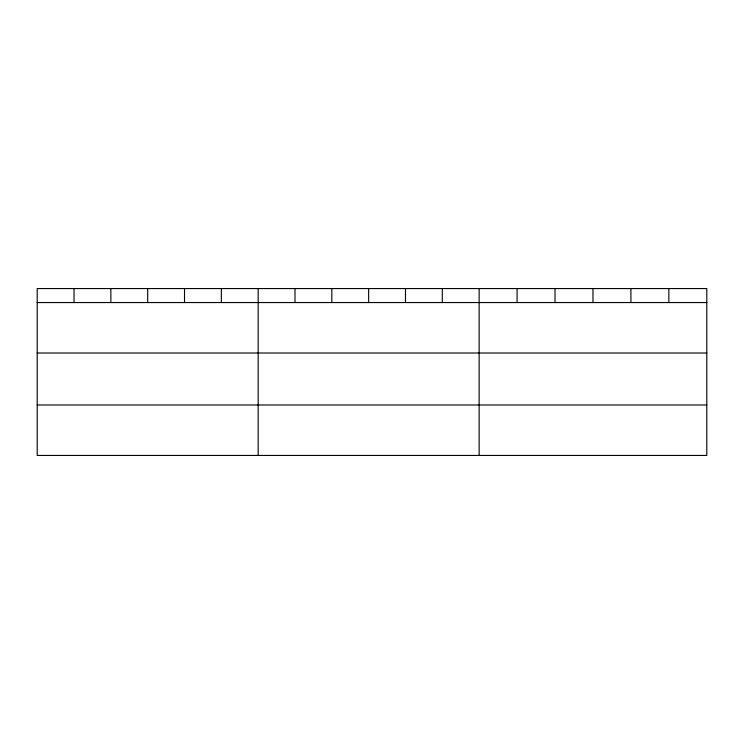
<?xml version="1.0" encoding="UTF-8"?>
<svg xmlns="http://www.w3.org/2000/svg" width="744" height="744" viewBox="0 0 744 744"><rect width="100%" height="100%" fill="white"/><g stroke="black" fill="none" stroke-linecap="round" stroke-linejoin="round"><path stroke-width="1.12" d="M706.8 302.548L706.8 455.449L37.2 455.449L37.2 288.551L706.8 288.551L706.8 302.548L37.2 302.548M37.2 353.009L706.8 353.009M37.2 404.987L706.8 404.987M668.856 288.551L668.856 302.548M630.912 288.551L630.912 302.548M592.968 288.551L592.968 302.548M555.024 288.551L555.024 302.548M517.08 288.551L517.08 302.548M479.136 288.551L479.136 455.449M442.308 288.551L442.308 302.548M405.48 288.551L405.48 302.548M368.652 288.551L368.652 302.548M331.824 288.551L331.824 302.548M294.996 288.551L294.996 302.548M258.168 288.551L258.168 455.449M221.34 288.551L221.34 302.548M184.512 288.551L184.512 302.548M147.684 288.551L147.684 302.548M110.856 288.551L110.856 302.548M74.028 288.551L74.028 302.548"/></g></svg>
